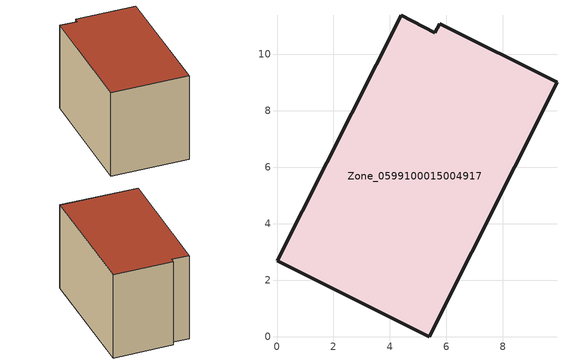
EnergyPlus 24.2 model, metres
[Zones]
Zone_0599100015004917
 floor ground (C_G): 5.4,0 0,2.69 4.41,11.37 5.59,10.76 5.75,11.08 9.91,9.01 z1.05
 wall outside (C_F): 0,2.69 5.4,0 9.91,9.01 5.75,11.08 5.59,10.76 4.41,11.37 0,2.69 z1.05:8.04
 roof outside (C_R): 4.41,11.37 0,2.69 5.4,0 9.91,9.01 5.75,11.08 5.59,10.76 z8.04
[BUILDING]
Pand.0599100015004917: North Axis=0; Terrain=City; Loads Convergence Tolerance Value=0.04; Temperature Convergence Tolerance Value=0.4; Solar Distribution=FullExterior; Maximum Number of Warmup Days=25; Minimum Number of Warmup Days=1
[Site:Location]
Rotterdam.The.Hague.AP_ZH_NLD Design_Conditions: Latitude=51.96; Longitude=4.45; Time Zone=1; Elevation=-4.5
[SITE:GROUNDTEMPERATURE:BUILDINGSURFACE]
18, 18, 18, 18, 18, 18, 18, 18, 18, 18, 18, 18
[MATERIAL] Thermal Absorptance=0.9; Solar Absorptance=0.7; Visible Absorptance=0.7
Name | Roughness | Thickness | Conductivity | Density | Specific Heat
G.TI.1946-1964 | MediumSmooth | 0.15 | 1 | 540 | 1210
F.TI.1946-1964 | Rough | 0.3 | 0.857143 | 1920 | 840
R.TI.1946-1964 | MediumRough | 0.2 | 0.277778 | 1500 | 1000
[CONSTRUCTION]
C_G: G.TI.1946-1964
C_F: F.TI.1946-1964
C_R: R.TI.1946-1964
[ZONE]
Zone_0599100015004917: Type=1; Multiplier=1; Ceiling Height=Autocalculate; Volume=Autocalculate; Floor Area=autocalculate; Part of Total Floor Area=Yes
[ZONEINFILTRATION:DESIGNFLOWRATE]
Infil_Zone_0599100015004917: Zone or ZoneList or Space or SpaceList=Zone_0599100015004917; Schedule=AlwaysOn; Design Flow Rate Calculation Method=Flow/Area; Flow Rate per Floor Area=0.003; Constant Term Coefficient=1; Temperature Term Coefficient=0; Velocity Term Coefficient=0; Velocity Squared Term Coefficient=0
[HVACTEMPLATE:ZONE:IDEALLOADSAIRSYSTEM]
Zone_0599100015004917: Maximum Heating Supply Air Temperature=50; Minimum Cooling Supply Air Temperature=13; Maximum Heating Supply Air Humidity Ratio=0.0156; Minimum Cooling Supply Air Humidity Ratio=0.0077; Heating Limit=NoLimit; Cooling Limit=NoLimit; Dehumidification Control Type=ConstantSensibleHeatRatio; Cooling Sensible Heat Ratio=0.7; Dehumidification Setpoint=60; Humidification Control Type=None; Humidification Setpoint=30; Outdoor Air Method=None; Outdoor Air Flow Rate per Person=0.00944; Outdoor Air Flow Rate per Zone Floor Area=0; Outdoor Air Flow Rate per Zone=0; Demand Controlled Ventilation Type=None; Outdoor Air Economizer Type=NoEconomizer; Heat Recovery Type=None; Sensible Heat Recovery Effectiveness=0.7; Latent Heat Recovery Effectiveness=0.65
[ZONECONTROL:THERMOSTAT]
ThermostatControl_Zone_0599100015004917: Zone or ZoneList=Zone_0599100015004917; Control Type Schedule=DualSetpointControlType; Control 1=Thermostat_Zone_0599100015004917; Temperature Difference Between Cutout And Setpoint=0
[THERMOSTATSETPOINT:DUALSETPOINT]
Thermostat_Zone_0599100015004917: Heating Setpoint Temperature Schedule=HeatingSetpoint_Zone_0599100015004917; Cooling Setpoint Temperature Schedule=CoolingSetpoint_Zone_0599100015004917
[SCHEDULE:COMPACT]
HeatingSetpoint_Zone_0599100015004917: Through: 12/31, For: AllDays, Until: 24:00, 21
CoolingSetpoint_Zone_0599100015004917: Through: 12/31, For: AllDays, Until: 24:00, 24
DualSetpointControlType: Through: 12/31, For: AllDays, Until: 24:00, 4
AlwaysOn: Through: 12/31, For: AllDays, Until: 24:00, 1
